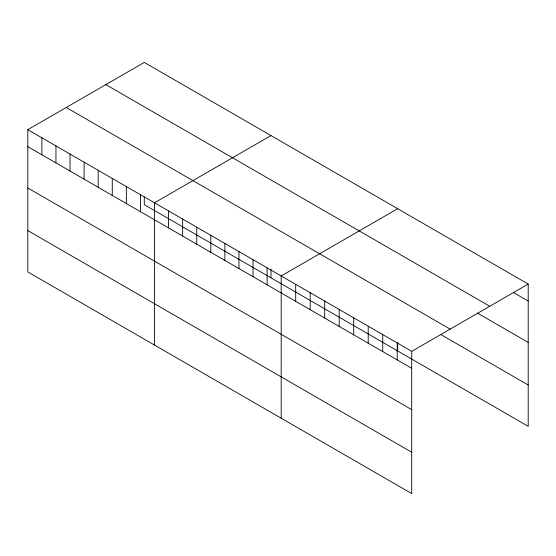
<?xml version="1.0" encoding="UTF-8"?>
<svg xmlns="http://www.w3.org/2000/svg" width="556" height="556" viewBox="0 0 556 556"><rect width="100%" height="100%" fill="white"/><g stroke="black" fill="none" stroke-linecap="round" stroke-linejoin="round"><path stroke-width="0.83" d="M27.8 129.673L411.718 351.322L411.718 493.575L27.8 271.926L27.8 129.673L144.282 62.425L528.2 284.074L528.2 426.327L144.282 204.677L144.282 196.921M270.974 135.567L154.492 202.815L154.492 345.067M397.665 208.715L281.19 275.964L281.19 418.216M411.718 351.322L528.2 284.074M513.695 292.685L528.2 301.053M105.842 84.616L489.76 306.273M477.437 313.091L528.2 342.399M66.24 107.482L450.158 329.131M441.179 334.747L528.2 384.988M27.8 146.652L411.718 368.301M27.8 187.991L411.718 409.647M27.8 230.58L411.718 452.236M397.665 342.357L397.665 350.968M397.22 342.955L397.22 359.934M382.716 334.58L382.716 351.559M368.211 326.205L368.211 343.184M353.706 317.83L353.706 334.809M339.202 309.456L339.202 326.435M324.697 301.081L324.697 318.06M310.192 292.713L310.192 309.692M295.695 284.338L295.695 301.317M270.974 269.208L270.974 277.819M267.109 267.839L267.109 284.818M253.036 259.708L253.036 276.686M238.955 251.583L238.955 268.562M224.881 243.452L224.881 260.43M210.8 235.327L210.8 252.306M196.727 227.195L196.727 244.181M182.646 219.071L182.646 236.05M168.572 210.946L168.572 227.925M140.418 194.69L140.418 211.669M126.337 186.559L126.337 203.545M112.263 178.434L112.263 195.413M98.183 170.31L98.183 187.289M84.109 162.178L84.109 179.157M70.028 154.054L70.028 171.033M55.954 145.922L55.954 162.908M41.874 137.798L41.874 154.776"/></g></svg>
